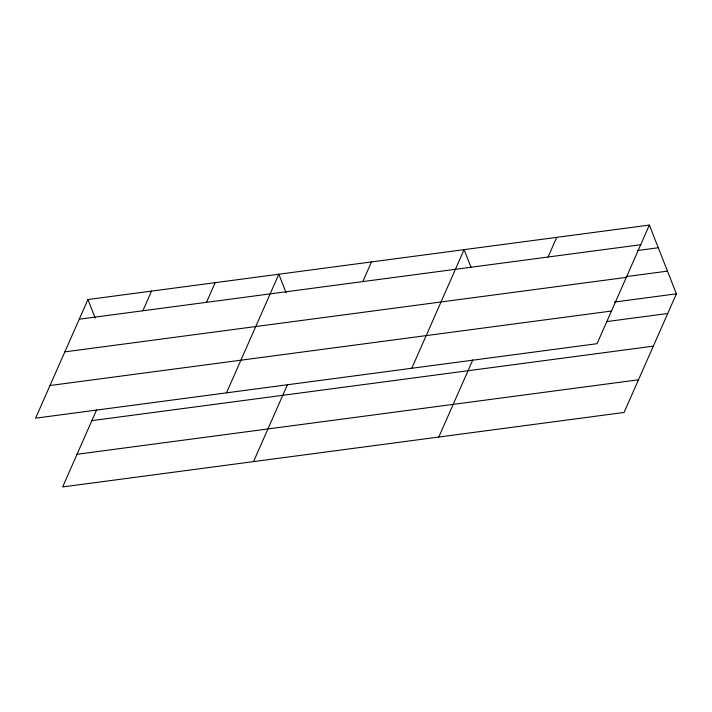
<?xml version="1.0" encoding="UTF-8"?>
<svg xmlns="http://www.w3.org/2000/svg" width="712" height="712" viewBox="0 0 712 712"><rect width="100%" height="100%" fill="white"/><g stroke="black" fill="none" stroke-linecap="round" stroke-linejoin="round"><path stroke-width="1.07" d="M87.923 299.547L35.6 418.167L597.057 343.691L649.371 225.063L87.923 299.547L95.221 318.113M96.672 409.747L62.629 486.937L624.077 412.453L676.4 293.833L649.371 225.063M142.881 310.77L151.549 291.101M206.507 302.324L215.184 282.664M226.496 392.846L278.819 274.218L286.108 292.792M253.517 461.616L287.568 384.418M362.782 281.596L371.459 261.936M411.776 368.273L464.091 249.645L470.988 267.178M438.797 437.035L472.848 359.845M548.062 257.014L556.731 237.354M79.246 319.207L640.702 244.732M637.587 250.508L658.297 247.758M626.071 276.63L667.482 271.138M64.845 351.87L626.302 277.386M614.278 302.066L676.4 293.833M50 385.512L611.457 311.037M606.695 321.593L667.731 313.494M91.866 420.632L653.322 346.148M77.029 454.274L638.486 379.799"/></g></svg>
